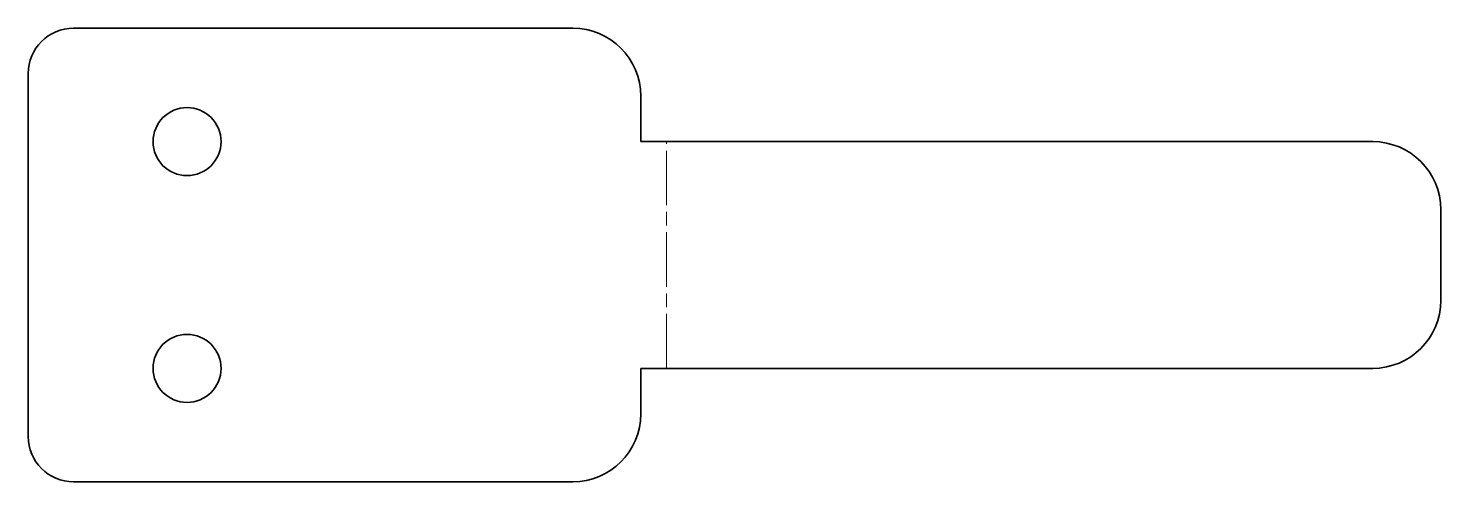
# Model space of a CAD drawing. Header units: millimetres. Extents: x 0 to 62.3, y 0 to 20.
import ezdxf

# ---------------------------------------------------------------- set-up
doc = ezdxf.new("R2010")
doc.units = ezdxf.units.MM
doc.linetypes.add('Chain', pattern=[13.68, 9.12, -1.14, 2.28, -1.14])
doc.layers.add('SIMUMAK Bend Centerline (ISO)', color=7, linetype='Chain', lineweight=9)
doc.layers.add('SIMUMAK Visible (ISO)', color=7, linetype='Continuous', lineweight=35)

# ---------------------------------------------------------------- blocks, each defined once
blk = doc.blocks.new('2DOF-150-19-SENS-01_Sheet_2DOF-150-19-SENS-01 (Desplegada)')
at = {"layer": 'SIMUMAK Bend Centerline (ISO)', "ltscale": 0.263158}
blk.add_line((-3, -5), (-3, 5), dxfattribs=at)
at = {"layer": 'SIMUMAK Visible (ISO)'}
for p, q in [((-7.131, 10), (-29.131, 10)), ((-31.131, 8), (-31.131, -8)), ((-4.131, 5), (-4.131, 7)), ((28.131, 5), (-4.131, 5)), ((31.131, 2), (31.131, -2)), ((-4.131, -7), (-4.131, -5)), ((-4.131, -5), (28.131, -5)), ((-29.131, -10), (-7.131, -10))]:
    blk.add_line(p, q, dxfattribs=at)
for centre in [(-24.131, 5), (-24.131, -5)]:
    blk.add_circle(centre, 1.5, dxfattribs=at)
at = {"layer": 'SIMUMAK Visible (ISO)', "extrusion": (0, 0, -1)}
for centre, radius, start, end in [((29.131, 8), 2, 0, 90), ((7.131, 7), 3, 90, 180), ((-28.131, 2), 3, 90, 180), ((-28.131, -2), 3, 180, 270), ((7.131, -7), 3, 180, 270), ((29.131, -8), 2, 270, 360)]:
    blk.add_arc(centre, radius, start, end, dxfattribs=at)

msp = doc.modelspace()

# ---------------------------------------------------------------- block references
msp.add_blockref('2DOF-150-19-SENS-01_Sheet_2DOF-150-19-SENS-01 (Desplegada)', (31.131, 10))

doc.saveas('drawing.dxf')
